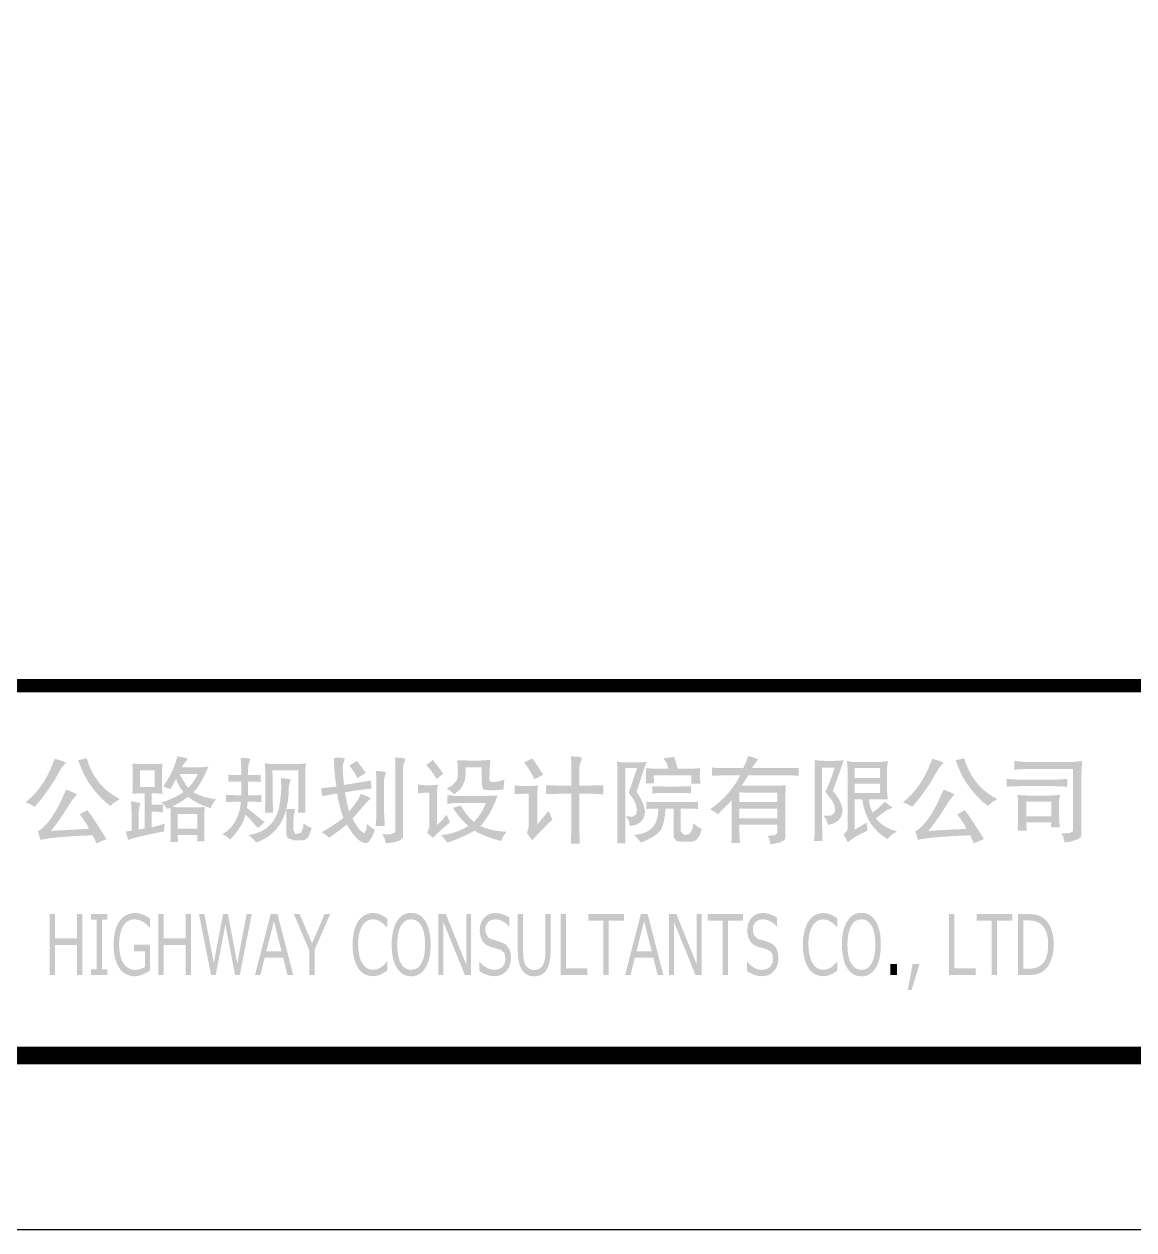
# Model space of a CAD drawing. Header units: millimetres. Extents: x 1621 to 2881, y 1542 to 1880.
# Drawn here: x 1679.6 to 1743.3, y 1583.3 to 1652.4 of the extents above; entities that cross this region are included whole.
import ezdxf

# ---------------------------------------------------------------- set-up
doc = ezdxf.new("R2010")
doc.units = ezdxf.units.MM

# ---------------------------------------------------------------- blocks, each defined once
blk = doc.blocks.new('tk')
h = blk.add_hatch(color=256)
h.paths.add_polyline_path([(60.557, -270.508), (60.737, -270.313), (60.825, -270.226), (60.65, -270.132), (60.168, -269.985), (60.087, -270.199), (59.947, -270.554), (59.786, -270.89), (59.612, -271.205), (59.417, -271.506), (59.209, -271.781), (58.982, -272.042), (58.74, -272.277), (58.486, -272.498), (58.687, -272.558), (59.029, -272.739), (59.136, -272.619), (59.357, -272.357), (59.565, -272.082), (59.772, -271.794), (59.98, -271.499), (60.175, -271.178), (60.369, -270.849)])
h.paths.add_polyline_path([(62.265, -270.648), (62.125, -270.32), (62.004, -269.965), (61.522, -270.072), (61.528, -270.105), (61.656, -270.441), (61.796, -270.769), (61.957, -271.084), (62.138, -271.379), (62.346, -271.667), (62.567, -271.942), (62.808, -272.21), (63.07, -272.458), (63.358, -272.692), (63.606, -272.478), (63.901, -272.304), (63.653, -272.163), (63.365, -271.969), (63.096, -271.754), (62.849, -271.513), (62.634, -271.245), (62.44, -270.963)])
h.paths.add_polyline_path([(61.146, -272.391), (61.16, -272.377), (61.388, -272.103), (61.455, -272.036), (61.294, -271.948), (60.825, -271.754), (60.778, -271.855), (60.59, -272.283), (60.402, -272.672), (60.208, -273.021), (60.014, -273.329), (59.813, -273.597), (59.612, -273.825), (59.411, -274.013), (59.203, -274.16), (59.947, -274.14), (60.107, -273.939), (60.295, -273.684), (60.496, -273.403), (60.704, -273.094), (60.925, -272.753)])
h.paths.add_polyline_path([(61.341, -274.421), (61.823, -274.401), (62.353, -274.374), (59.203, -274.16), (59.357, -274.642), (59.411, -274.629), (59.618, -274.589), (59.866, -274.549), (60.168, -274.515), (60.51, -274.482), (60.905, -274.455)], flags=17)
h.paths.add_polyline_path([(62.815, -274.08), (62.607, -273.758), (62.413, -273.456), (62.225, -273.188), (62.044, -272.934), (61.609, -273.175), (61.79, -273.423), (61.991, -273.731), (62.131, -274.006), (62.105, -274.006), (61.803, -274.026), (61.367, -274.046), (60.925, -274.073), (60.523, -274.093), (60.195, -274.113), (59.947, -274.14), (59.203, -274.16), (62.353, -274.374), (62.373, -274.441), (62.426, -274.529), (62.567, -274.837), (63.137, -274.596), (63.029, -274.421)])
h = blk.add_hatch(color=256)
h.paths.add_polyline_path([(66.347, -270.266), (66.219, -270.28), (65.871, -270.293), (65.127, -270.293), (66.327, -270.642)])
h.paths.add_polyline_path([(65.127, -270.293), (65.027, -270.286), (64.624, -270.266), (64.645, -270.702), (64.645, -271.6), (64.645, -271.627), (65.06, -271.6), (65.06, -270.662), (65.911, -270.662), (66.327, -270.642)])
h.paths.add_polyline_path([(66.327, -270.682), (66.327, -270.642), (65.911, -270.662), (65.911, -271.6), (65.06, -271.6), (64.645, -271.627), (64.624, -271.995), (64.685, -271.989), (65.04, -271.975), (65.321, -271.975), (66.34, -271.881), (66.327, -271.513)])
h.paths.add_polyline_path([(66.34, -271.881), (65.321, -271.975), (65.958, -271.975), (65.985, -271.975), (66.347, -271.995)])
h.paths.add_polyline_path([(65.737, -271.975), (65.321, -271.975), (65.321, -273.986), (65.737, -273.919), (65.737, -273.021), (65.931, -273.021), (65.737, -272.625)])
h.paths.add_polyline_path([(66.374, -272.605), (66.307, -272.612), (65.931, -272.625), (65.737, -272.625), (65.931, -273.021), (66.012, -273.021), (66.347, -273.068), (66.374, -273.068)])
h.paths.add_polyline_path([(65.06, -272.625), (65.08, -272.538), (64.993, -272.498), (64.537, -272.431), (64.564, -272.672), (64.578, -273.041), (64.578, -274.113), (64.993, -274.046), (64.993, -273.021), (64.993, -272.974)])
h.paths.add_polyline_path([(66.481, -273.698), (66.441, -273.711), (66.126, -273.818), (65.737, -273.919), (65.321, -273.986), (64.993, -274.046), (64.578, -274.113), (64.249, -274.16), (64.383, -274.642), (64.557, -274.582), (64.819, -274.508), (65.14, -274.428), (65.516, -274.341), (65.945, -274.254), (66.434, -274.16)])
h.paths.add_polyline_path([(67.768, -270.052), (67.788, -269.985), (67.687, -269.938), (67.198, -269.851), (67.178, -269.958), (67.077, -270.28), (66.95, -270.601), (67.459, -270.487), (67.56, -270.313)])
h.paths.add_polyline_path([(68.994, -270.441), (68.572, -270.474), (68.23, -270.487), (67.459, -270.487), (66.95, -270.601), (68.377, -270.856), (68.243, -271.117), (68.042, -271.426), (67.835, -271.667), (68.243, -271.788), (68.411, -271.56), (68.592, -271.265), (68.786, -270.89)])
h.paths.add_polyline_path([(66.95, -270.601), (66.796, -270.923), (66.608, -271.251), (66.394, -271.58), (66.461, -271.607), (66.809, -271.734), (67.138, -271.144), (67.466, -271.117), (67.332, -270.856), (68.377, -270.856)])
h.paths.add_polyline_path([(67.466, -271.117), (67.138, -271.144), (67.178, -271.285), (67.332, -271.6), (67.553, -271.908), (67.278, -272.076), (67.814, -272.17), (67.835, -272.183), (68.089, -272.371), (68.391, -272.538), (68.739, -272.692), (69.121, -272.826), (69.182, -272.659), (69.409, -272.304), (69.115, -272.263), (68.766, -272.183), (68.431, -272.062), (68.116, -271.908), (68.243, -271.788), (67.835, -271.667), (67.667, -271.439)])
h.paths.add_polyline_path([(67.546, -272.371), (67.814, -272.17), (67.278, -272.076), (66.957, -272.243), (66.628, -272.384), (66.28, -272.498), (66.427, -272.605), (66.635, -272.867), (66.695, -272.846), (66.809, -272.806), (67.261, -272.78), (66.896, -272.739), (67.238, -272.558)])
h.paths.add_polyline_path([(68.773, -272.739), (68.645, -272.759), (68.29, -272.779), (67.265, -272.779), (66.809, -272.806), (66.809, -272.826), (66.829, -273.222), (66.829, -274.18), (68.357, -274.354), (68.337, -274.73), (68.773, -274.73), (68.759, -274.522), (68.753, -274.16), (67.225, -274.006), (67.225, -273.155), (68.357, -273.155), (68.753, -273.121)])
h.paths.add_polyline_path([(68.753, -273.242), (68.753, -273.121), (68.357, -273.155), (68.357, -274.006), (67.225, -274.006), (68.753, -274.16)], flags=17)
h.paths.add_polyline_path([(66.829, -274.18), (66.823, -274.415), (66.809, -274.77), (67.245, -274.77), (67.225, -274.354), (68.357, -274.354)])
h = blk.add_hatch(color=256)
h.paths.add_polyline_path([(71.373, -270.052), (71.393, -270.005), (71.286, -269.965), (70.824, -269.938), (70.857, -270.193), (70.87, -270.528), (70.87, -270.923), (71.266, -270.923), (71.266, -270.528), (71.273, -270.367)])
h.paths.add_polyline_path([(71.983, -270.903), (71.862, -270.916), (71.46, -270.923), (71.266, -270.923), (70.87, -270.923), (70.649, -270.923), (71.44, -271.298), (71.655, -271.298), (71.983, -271.318)])
h.paths.add_polyline_path([(70.649, -270.923), (70.455, -270.923), (70.127, -270.903), (70.127, -271.318), (70.2, -271.305), (70.676, -271.298), (70.87, -271.298), (71.266, -271.298), (71.44, -271.298)])
h.paths.add_polyline_path([(71.266, -271.298), (70.87, -271.298), (70.87, -272.082), (71.266, -272.082)])
h.paths.add_polyline_path([(71.266, -272.082), (70.629, -272.082), (69.999, -272.062), (69.999, -272.478), (70.227, -272.464), (70.609, -272.451), (70.85, -272.451)])
h.paths.add_polyline_path([(72.03, -272.062), (71.836, -272.076), (71.44, -272.082), (71.266, -272.082), (70.85, -272.451), (71.48, -272.451), (71.708, -272.458), (72.03, -272.478)])
h.paths.add_polyline_path([(71.239, -272.451), (70.85, -272.451), (70.83, -272.632), (70.757, -273.007), (70.643, -273.342), (70.488, -273.644), (70.294, -273.912), (70.053, -274.14), (69.778, -274.334), (69.972, -274.408), (70.234, -274.616), (70.442, -274.395), (70.683, -274.086), (70.877, -273.785), (71.018, -273.49), (71.112, -273.195), (71.574, -273.108), (71.199, -272.806)])
h.paths.add_polyline_path([(71.574, -273.108), (71.112, -273.195), (71.219, -273.309), (71.36, -273.443), (71.614, -273.718), (71.829, -273.959), (72.204, -273.631), (72.104, -273.543), (71.876, -273.349)])
h.paths.add_polyline_path([(72.814, -270.293), (72.492, -270.286), (72.224, -270.246), (72.238, -270.387)], flags=17)
h.paths.add_polyline_path([(72.66, -270.662), (74.148, -270.662), (74.543, -270.595), (74.583, -270.246), (74.442, -270.273), (73.993, -270.293), (72.814, -270.293), (72.238, -270.387), (72.244, -270.769), (72.244, -272.344), (72.244, -272.384), (72.238, -272.893), (72.224, -273.088), (72.687, -273.088)])
h.paths.add_polyline_path([(74.543, -270.796), (74.543, -270.595), (74.148, -270.662), (74.148, -272.324), (74.148, -272.377), (74.141, -272.793), (74.128, -273.088), (74.563, -273.088), (74.556, -273.074), (74.543, -272.833), (74.543, -272.304)], flags=17)
h.paths.add_polyline_path([(73.598, -271.647), (73.611, -271.54), (73.685, -271.205), (73.712, -271.164), (73.705, -271.158), (73.337, -271.117), (73.142, -271.097), (73.156, -271.278), (73.162, -271.633), (73.149, -271.995), (73.109, -272.357), (73.055, -272.719), (73.002, -272.947), (72.881, -273.269), (72.72, -273.55), (72.519, -273.791), (72.278, -273.999), (71.99, -274.16), (71.655, -274.287), (71.286, -274.374), (71.487, -274.522), (71.722, -274.79), (71.909, -274.723), (72.197, -274.582), (72.459, -274.415), (72.693, -274.22), (72.908, -273.992), (73.089, -273.744), (73.243, -273.463), (73.37, -273.155), (73.451, -272.88), (73.906, -272.88), (73.451, -272.867), (73.464, -272.82), (73.538, -272.458), (73.585, -272.062)])
h.paths.add_polyline_path([(73.953, -272.954), (73.953, -272.893), (73.906, -272.88), (73.451, -272.88), (73.451, -274.354), (73.967, -274.301), (73.866, -274.093), (73.866, -273.503), (73.873, -273.262)])
h.paths.add_polyline_path([(74.865, -274.093), (74.912, -273.959), (74.684, -273.858), (74.429, -273.698), (74.422, -273.912), (74.315, -274.22), (74.101, -274.287), (73.967, -274.301), (73.451, -274.354), (73.551, -274.549), (73.886, -274.663), (74.322, -274.663), (74.51, -274.642), (74.731, -274.462)])
h = blk.add_hatch(color=256)
h.paths.add_polyline_path([(76.788, -270.052), (76.815, -269.985), (76.654, -269.931), (76.178, -269.938), (76.185, -270.159), (76.205, -270.541), (76.239, -270.91), (76.279, -271.251), (76.332, -271.58), (76.768, -271.493), (76.761, -271.459), (76.728, -271.151), (76.701, -270.729), (76.681, -270.487), (76.688, -270.387)])
h.paths.add_polyline_path([(78.296, -271.231), (78.269, -271.238), (78.088, -271.272), (77.78, -271.325), (77.338, -271.399), (76.768, -271.493), (76.332, -271.58), (76.306, -271.587), (75.897, -271.633), (75.588, -271.667), (75.454, -271.687), (78.283, -271.707), (78.343, -271.707)])
h.paths.add_polyline_path([(77.116, -271.861), (77.666, -271.781), (78.055, -271.727), (78.283, -271.707), (75.454, -271.687), (75.521, -272.149), (75.622, -272.123), (75.95, -272.056), (76.373, -271.975), (76.815, -271.908)])
h.paths.add_polyline_path([(76.815, -271.908), (76.373, -271.975), (76.426, -272.31), (76.507, -272.659), (76.607, -273.014), (76.728, -273.369), (76.694, -273.396), (76.473, -273.577), (76.922, -273.765), (77.083, -274.019), (77.344, -274.381), (77.927, -274.267), (77.901, -274.254), (77.679, -274.08), (77.465, -273.798), (77.251, -273.416), (77.318, -273.342), (77.539, -273.094), (77.049, -273.021), (77.043, -272.974), (76.962, -272.639), (76.882, -272.283)])
h.paths.add_polyline_path([(78.115, -272.424), (78.296, -272.277), (78.175, -272.176), (77.726, -271.995), (77.693, -272.089), (77.559, -272.344), (77.344, -272.652), (77.049, -273.021), (77.539, -273.094), (77.82, -272.759)])
h.paths.add_polyline_path([(76.922, -273.765), (76.473, -273.577), (76.198, -273.771), (75.863, -273.979), (75.481, -274.2), (75.642, -274.294), (75.917, -274.508), (76.064, -274.408), (76.373, -274.187), (76.654, -273.972)])
h.paths.add_polyline_path([(78.356, -274.508), (78.537, -274.073), (78.37, -273.959), (78.082, -273.724), (78.041, -274.059), (77.927, -274.267), (77.344, -274.381), (77.586, -274.636), (77.82, -274.783), (78.035, -274.837), (78.175, -274.763)])
h.paths.add_polyline_path([(77.947, -270.709), (77.726, -270.4), (77.512, -270.112), (77.076, -270.38), (77.157, -270.487), (77.364, -270.789), (77.532, -271.097), (78.015, -270.796)])
h.paths.add_polyline_path([(79.06, -271.231), (79.06, -271.171), (79.147, -270.836), (79.174, -270.769), (78.973, -270.715), (78.584, -270.682), (78.604, -270.843), (78.624, -271.231), (78.624, -272.826), (78.624, -273.141), (78.604, -273.503), (78.584, -273.852), (79.087, -273.852), (79.087, -273.523), (79.067, -273.168), (79.06, -272.867)])
h.paths.add_polyline_path([(80.152, -270.554), (80.166, -270.353), (80.266, -270.052), (80.286, -270.005), (80.152, -269.945), (79.677, -269.918), (79.703, -270.152), (79.717, -270.595), (79.717, -274.14), (79.683, -274.214), (79.435, -274.314), (78.953, -274.334), (79.073, -274.508), (79.174, -274.837), (79.636, -274.783), (79.965, -274.676), (80.139, -274.515), (80.152, -274.314)])
h = blk.add_hatch(color=256)
h.paths.add_polyline_path([(82.136, -270.407), (81.861, -270.052), (81.486, -270.353), (81.674, -270.568), (81.895, -270.856), (82.076, -271.144), (82.451, -270.856), (82.344, -270.688)])
h.paths.add_polyline_path([(82.143, -271.473), (81.982, -271.499), (81.573, -271.513), (82.103, -271.774)])
h.paths.add_polyline_path([(81.573, -271.513), (81.446, -271.513), (81.07, -271.473), (81.003, -271.473), (81.003, -271.975), (81.07, -271.975), (81.198, -271.955), (81.553, -271.928), (81.66, -271.928), (82.103, -271.774)])
h.paths.add_polyline_path([(82.096, -272.062), (82.103, -271.774), (81.66, -271.928), (81.66, -273.698), (81.647, -273.959), (81.533, -274.227), (81.861, -274.529), (81.962, -274.421), (82.183, -274.214), (82.471, -273.952), (82.096, -273.785)])
h.paths.add_polyline_path([(82.645, -273.195), (82.592, -273.269), (82.351, -273.55), (82.096, -273.785), (82.471, -273.952), (82.84, -273.631)])
h.paths.add_polyline_path([(83.892, -270.092), (83.852, -270.092), (83.476, -270.072), (83.255, -270.072), (83.269, -270.179)], flags=17)
h.paths.add_polyline_path([(85.159, -270.052), (84.957, -270.065), (84.569, -270.092), (83.892, -270.092), (83.269, -270.179), (83.295, -270.655), (83.282, -271.003), (83.235, -271.205), (83.208, -271.265), (83.007, -271.493), (82.645, -271.707), (82.82, -271.801), (83.081, -272.015), (83.128, -271.989), (83.383, -271.788), (83.57, -271.533), (83.691, -271.231), (83.744, -270.883), (83.738, -270.487), (84.656, -270.487), (85.132, -270.387)])
h.paths.add_polyline_path([(85.112, -270.769), (85.132, -270.387), (84.656, -270.487), (84.656, -270.729), (84.656, -271.265), (84.696, -271.607), (85.319, -271.332), (85.112, -271.272), (85.105, -271.205)])
h.paths.add_polyline_path([(85.963, -271.184), (85.695, -271.272), (85.319, -271.332), (84.696, -271.607), (84.763, -271.754), (84.803, -271.761), (85.112, -271.794), (85.474, -271.794), (85.902, -271.754)])
h.paths.add_polyline_path([(85.574, -272.082), (85.52, -272.089), (85.219, -272.109), (84.763, -272.123), (83.342, -272.123), (85.433, -272.458)])
h.paths.add_polyline_path([(83.342, -272.123), (83.175, -272.123), (82.8, -272.082), (82.686, -272.082), (82.686, -272.565), (82.82, -272.565), (83.007, -272.538), (83.362, -272.518), (84.897, -272.518), (85.433, -272.458)])
h.paths.add_polyline_path([(83.704, -273.054), (83.497, -272.739), (83.45, -272.672), (83.014, -272.806), (83.161, -273.027), (83.376, -273.309), (83.617, -273.584), (83.892, -273.852), (83.684, -273.966), (83.356, -274.12), (83.014, -274.234), (82.672, -274.321), (82.317, -274.374), (82.458, -274.488), (82.686, -274.79), (82.947, -274.71), (83.302, -274.575), (83.637, -274.428), (83.946, -274.281), (84.24, -274.113), (85.205, -274.059), (84.877, -273.966), (84.589, -273.852), (84.73, -273.691), (84.22, -273.61), (84.18, -273.577), (83.925, -273.336)])
h.paths.add_polyline_path([(85.112, -273.121), (85.279, -272.8), (85.433, -272.458), (84.897, -272.518), (84.823, -272.712), (84.663, -273.027), (84.462, -273.329), (84.22, -273.61), (84.73, -273.691), (84.924, -273.423)])
h.paths.add_polyline_path([(86.077, -274.18), (85.969, -274.173), (85.567, -274.126), (85.205, -274.059), (84.24, -274.113), (84.401, -274.2), (84.71, -274.348), (85.045, -274.482), (85.393, -274.602), (85.768, -274.703), (85.882, -274.462)])
h = blk.add_hatch(color=256)
h.paths.add_polyline_path([(87.94, -270.508), (87.739, -270.213), (87.558, -269.965), (87.102, -270.199), (87.129, -270.239), (87.35, -270.554), (87.538, -270.863), (87.692, -271.164), (88.194, -270.903), (88.161, -270.856)])
h.paths.add_polyline_path([(87.846, -271.513), (87.665, -271.546), (87.189, -271.56), (87.886, -271.58)], flags=17)
h.paths.add_polyline_path([(87.886, -271.58), (87.189, -271.56), (86.854, -271.546), (86.552, -271.513), (86.552, -272.015), (86.586, -272.015), (86.867, -272.002), (87.363, -271.995), (87.853, -271.888)])
h.paths.add_polyline_path([(87.846, -272.277), (87.853, -271.888), (87.363, -271.995), (87.363, -273.785), (87.846, -273.765)])
h.paths.add_polyline_path([(88.717, -273.483), (88.496, -272.98), (87.846, -273.765), (87.363, -273.785), (87.357, -273.925), (87.256, -274.247), (87.558, -274.663), (87.645, -274.555), (87.846, -274.348), (88.087, -274.093), (88.375, -273.805)])
h.paths.add_polyline_path([(90.265, -271.533), (89.287, -271.533), (89.052, -271.533), (88.65, -271.513), (88.349, -271.513), (88.349, -272.015), (88.697, -272.015), (88.979, -272.002), (89.307, -271.995), (89.81, -271.995)])
h.paths.add_polyline_path([(90.265, -270.528), (90.285, -270.327), (90.399, -270.005), (90.419, -269.938), (90.245, -269.878), (89.769, -269.851), (89.789, -270.005), (89.81, -270.4), (89.81, -271.533), (90.265, -271.533)])
h.paths.add_polyline_path([(91.646, -271.513), (91.23, -271.513), (91.11, -271.519), (90.768, -271.533), (90.265, -271.533), (89.81, -271.995), (90.795, -271.995), (90.929, -271.995), (91.297, -272.009), (91.646, -272.036)])
h.paths.add_polyline_path([(90.265, -271.995), (89.81, -271.995), (89.81, -273.811), (89.803, -274.133), (89.789, -274.495), (89.769, -274.857), (90.292, -274.857), (90.279, -274.669), (90.272, -274.321), (90.265, -273.832)])
h = blk.add_hatch(color=256)
h.paths.add_polyline_path([(93, -270.199), (92.731, -270.193), (92.41, -270.159), (92.43, -270.273)])
h.paths.add_polyline_path([(94.132, -270.159), (93.924, -270.186), (93.522, -270.199), (93, -270.199), (92.43, -270.273), (92.45, -270.662), (92.45, -271.473), (92.45, -274.287), (92.45, -274.488), (92.43, -274.837), (92.912, -274.837), (92.899, -274.649), (92.892, -274.267), (92.892, -271.426), (92.892, -270.528), (93.569, -270.528), (94.005, -270.467)])
h.paths.add_polyline_path([(94.005, -270.467), (93.569, -270.528), (93.549, -270.595), (93.402, -271.037), (93.274, -271.412), (93.174, -271.714), (93.087, -271.948), (93.134, -271.995), (93.361, -272.297), (93.509, -272.612), (93.569, -272.934), (93.522, -273.188), (93.301, -273.309), (93.951, -273.403), (94.025, -273.088), (94.012, -272.887), (93.924, -272.578), (93.77, -272.243), (93.542, -271.888), (93.63, -271.64), (93.737, -271.298), (93.851, -270.943), (93.884, -270.823)], flags=17)
h.paths.add_polyline_path([(93.951, -273.403), (93.301, -273.309), (92.912, -273.282), (93.093, -273.51), (93.154, -273.852), (93.482, -273.785), (93.77, -273.631)], flags=17)
h.paths.add_polyline_path([(95.707, -269.878), (95.097, -269.965), (95.251, -270.213), (95.379, -270.554), (95.901, -270.554)])
h.paths.add_polyline_path([(95.901, -270.554), (94.574, -270.554), (94.434, -270.548), (94.072, -270.528), (94.079, -270.608)], flags=17)
h.paths.add_polyline_path([(97.195, -270.528), (97.108, -270.541), (96.732, -270.554), (95.901, -270.554), (94.079, -270.608), (94.092, -270.99), (94.092, -271.091), (94.072, -271.406), (94.548, -271.406), (94.541, -271.318), (94.528, -270.943), (96.692, -270.943), (97.175, -270.903)])
h.paths.add_polyline_path([(97.168, -270.97), (97.175, -270.903), (96.692, -270.943), (96.692, -271.057), (96.672, -271.426), (97.215, -271.426), (97.202, -271.285)])
h.paths.add_polyline_path([(95.271, -271.58), (95.111, -271.58), (94.682, -271.573), (94.44, -271.56), (94.44, -271.975), (94.501, -271.969), (94.802, -271.955), (95.271, -271.948), (95.948, -271.948)])
h.paths.add_polyline_path([(96.672, -271.56), (96.411, -271.573), (95.948, -271.58), (95.271, -271.58), (95.948, -271.948), (96.431, -271.955), (96.672, -271.975)])
h.paths.add_polyline_path([(97.061, -272.451), (96.954, -272.458), (96.518, -272.478), (94.528, -272.478), (96.23, -272.846), (96.397, -272.846), (96.826, -272.853), (97.061, -272.867)])
h.paths.add_polyline_path([(94.528, -272.478), (94.447, -272.471), (94.112, -272.451), (94.112, -272.867), (94.125, -272.867), (94.507, -272.846), (94.789, -272.846), (96.082, -272.846), (96.23, -272.846)])
h.paths.add_polyline_path([(95.204, -272.846), (94.789, -272.846), (94.789, -272.927), (94.755, -273.289), (94.668, -273.604), (94.521, -273.858), (94.32, -274.059), (94.058, -274.214), (93.743, -274.307), (93.368, -274.354), (93.536, -274.488), (93.784, -274.77), (93.81, -274.79), (94.099, -274.669), (94.447, -274.488), (94.722, -274.301), (94.923, -274.093), (94.997, -273.946), (95.097, -273.644), (95.164, -273.275)])
h.paths.add_polyline_path([(96.082, -272.846), (95.667, -272.846), (95.667, -274.334), (95.674, -274.508), (95.848, -274.71), (96.21, -274.75), (96.605, -274.75), (96.712, -274.75), (96.967, -274.649), (97.155, -274.401), (96.384, -274.354), (96.236, -274.341), (96.082, -274.14)])
h.paths.add_polyline_path([(97.282, -274.006), (97.121, -273.932), (96.799, -273.698), (96.753, -273.999), (96.605, -274.281), (96.384, -274.354), (97.155, -274.401)])
h = blk.add_hatch(color=256)
h.paths.add_polyline_path([(100.164, -270.528), (98.636, -270.528), (98.575, -270.528), (98.14, -270.521), (97.872, -270.487), (97.872, -270.97), (97.899, -270.963), (98.213, -270.95), (98.636, -270.943), (99.487, -270.943)])
h.paths.add_polyline_path([(100.445, -270.112), (100.512, -270.025), (100.271, -269.918), (99.943, -269.831), (99.936, -269.864), (99.815, -270.206), (99.661, -270.528), (100.164, -270.528), (100.237, -270.4)])
h.paths.add_polyline_path([(102.851, -270.508), (102.637, -270.521), (102.174, -270.528), (100.164, -270.528), (99.487, -270.943), (102.174, -270.943), (102.59, -270.95), (102.851, -270.97)])
h.paths.add_polyline_path([(99.788, -271.205), (99.943, -270.943), (99.487, -270.943), (99.433, -271.044), (99.259, -271.352), (99.058, -271.64), (99.574, -271.533)])
h.paths.add_polyline_path([(102.107, -271.513), (101.792, -271.526), (101.43, -271.533), (99.574, -271.533), (99.058, -271.64), (98.837, -271.922), (101.625, -271.928), (101.625, -272.478), (99.44, -272.478), (101.625, -272.846), (101.625, -273.396), (99.44, -273.396), (101.625, -273.765), (101.625, -274.2), (101.631, -274.227), (101.491, -274.374), (101.062, -274.401), (101.082, -274.441), (101.142, -274.542), (101.236, -274.904), (101.296, -274.89), (101.765, -274.79), (102.027, -274.656), (102.087, -274.488), (102.087, -272.082), (102.087, -271.855)])
h.paths.add_polyline_path([(99.004, -272.344), (98.602, -272.183), (98.341, -272.431), (98.059, -272.665), (97.764, -272.893), (97.919, -272.974), (98.22, -273.175), (98.361, -273.027), (98.656, -272.719), (98.857, -272.518)])
h.paths.add_polyline_path([(99.44, -271.923), (98.837, -271.922), (98.602, -272.183), (99.004, -272.344), (99.004, -274.16), (99.004, -274.522), (98.984, -274.79), (98.984, -274.817), (99.487, -274.817), (99.46, -274.609), (99.44, -274.16), (99.44, -273.765), (101.625, -273.765), (99.44, -273.396), (99.44, -272.846), (101.625, -272.846), (99.44, -272.478)])
h = blk.add_hatch(color=256)
h.paths.add_polyline_path([(104.553, -270.112), (104.439, -270.112), (104.017, -270.092), (103.749, -270.072), (103.763, -270.26)], flags=17)
h.paths.add_polyline_path([(104.185, -270.508), (104.902, -270.508), (105.337, -270.333), (105.431, -270.072), (105.096, -270.105), (104.754, -270.112), (104.553, -270.112), (103.763, -270.26), (103.769, -270.729), (103.769, -273.811), (103.769, -274.013), (103.756, -274.388), (103.722, -274.703), (104.205, -274.703), (104.205, -274.689), (104.205, -274.314), (104.198, -274.12), (104.185, -273.811)])
h.paths.add_polyline_path([(105.23, -270.642), (105.337, -270.333), (104.902, -270.508), (104.862, -270.655), (104.741, -271.003), (104.614, -271.339), (104.466, -271.667), (104.379, -271.888), (104.486, -272.036), (104.5, -272.056), (104.768, -272.404), (104.909, -272.712), (104.929, -272.98), (104.888, -273.108), (104.674, -273.255), (104.272, -273.262), (104.426, -273.483), (104.533, -273.785), (104.848, -273.698), (105.13, -273.523), (105.297, -273.275), (105.364, -272.954), (105.358, -272.913), (105.291, -272.612), (105.143, -272.29), (104.902, -271.948), (104.815, -271.841), (104.828, -271.801), (104.895, -271.587), (105.029, -271.198)], flags=17)
h.paths.add_polyline_path([(107.964, -270.112), (107.877, -270.139), (107.502, -270.179), (106.061, -270.179), (107.918, -270.441)])
h.paths.add_polyline_path([(107.918, -270.528), (107.918, -270.441), (106.061, -270.179), (105.947, -270.179), (105.605, -270.112), (105.619, -270.172), (105.646, -270.528), (107.502, -270.528), (107.502, -271.097), (106.061, -271.097), (107.502, -271.426), (107.502, -271.948), (106.061, -271.948), (107.951, -272.31), (107.918, -271.928)])
h.paths.add_polyline_path([(106.061, -270.528), (105.646, -270.528), (105.646, -274.006), (105.619, -274.113), (106.061, -274.046), (106.061, -272.324), (106.497, -272.324), (107.951, -272.31), (106.061, -271.948), (106.061, -271.426), (107.502, -271.426), (106.061, -271.097)])
h.paths.add_polyline_path([(106.416, -274.287), (106.785, -274.113), (106.765, -273.999), (106.738, -273.631), (106.678, -273.677), (106.376, -273.878), (106.061, -274.046), (105.619, -274.113), (105.404, -274.354), (105.478, -274.435), (105.666, -274.77), (105.813, -274.656), (106.095, -274.468)])
h.paths.add_polyline_path([(107.864, -272.954), (108.179, -272.806), (108.206, -272.806), (108.206, -272.773), (107.897, -272.538), (107.763, -272.451), (107.656, -272.585), (107.408, -272.82), (107.066, -273.088), (107.536, -273.202), (107.83, -272.98)], flags=17)
h.paths.add_polyline_path([(107.536, -273.202), (107.066, -273.088), (107.04, -273.014), (106.919, -272.645), (106.872, -272.324), (106.497, -272.324), (106.557, -272.692), (106.658, -273.041), (106.785, -273.362), (106.946, -273.657), (107.147, -273.925), (107.375, -274.173), (107.643, -274.395), (107.938, -274.596), (108.206, -274.314), (108.487, -274.16), (108.46, -274.153), (108.105, -274.033), (107.79, -273.865), (107.509, -273.664), (107.261, -273.416)])
h = blk.add_hatch(color=256)
h.paths.add_polyline_path([(111.155, -270.226), (110.98, -270.132), (110.498, -269.985), (110.424, -270.199), (110.277, -270.554), (110.116, -270.89), (109.942, -271.205), (109.747, -271.506), (109.539, -271.781), (109.312, -272.042), (109.07, -272.277), (108.816, -272.498), (109.017, -272.558), (109.358, -272.739), (109.466, -272.619), (109.687, -272.357), (109.895, -272.082), (110.102, -271.794), (110.31, -271.499), (110.504, -271.178), (110.699, -270.849), (110.893, -270.508), (111.067, -270.313)])
h.paths.add_polyline_path([(112.77, -270.963), (112.602, -270.648), (112.455, -270.32), (112.334, -269.965), (111.851, -270.072), (111.858, -270.105), (111.986, -270.441), (112.126, -270.769), (112.287, -271.084), (112.468, -271.379), (112.676, -271.667), (112.897, -271.942), (113.138, -272.21), (113.4, -272.458), (113.688, -272.692), (113.936, -272.478), (114.231, -272.304), (113.983, -272.163), (113.694, -271.969), (113.426, -271.754), (113.178, -271.513), (112.964, -271.245)])
h.paths.add_polyline_path([(111.784, -272.036), (111.624, -271.948), (111.155, -271.754), (111.108, -271.855), (110.92, -272.283), (110.732, -272.672), (110.538, -273.021), (110.344, -273.329), (110.143, -273.597), (109.942, -273.825), (109.74, -274.013), (109.533, -274.16), (110.277, -274.14), (110.437, -273.939), (110.625, -273.684), (110.826, -273.403), (111.034, -273.094), (111.255, -272.753), (111.483, -272.391), (111.49, -272.377), (111.717, -272.103)])
h.paths.add_polyline_path([(109.533, -274.16), (109.687, -274.642), (109.74, -274.629), (109.948, -274.589), (110.196, -274.549), (110.498, -274.515), (110.84, -274.482), (111.235, -274.455), (111.671, -274.421), (112.153, -274.401), (112.683, -274.374)], flags=17)
h.paths.add_polyline_path([(113.145, -274.08), (112.944, -273.758), (112.743, -273.456), (112.555, -273.188), (112.374, -272.934), (111.939, -273.175), (112.12, -273.423), (112.321, -273.731), (112.461, -274.006), (112.435, -274.006), (112.133, -274.026), (111.697, -274.046), (111.255, -274.073), (110.853, -274.093), (110.531, -274.113), (110.277, -274.14), (109.533, -274.16), (112.683, -274.374), (112.703, -274.441), (112.756, -274.529), (112.897, -274.837), (113.467, -274.596), (113.359, -274.421)])
h = blk.add_hatch(color=256)
h.paths.add_polyline_path([(116.241, -270.179), (116.12, -270.179), (115.738, -270.166), (115.41, -270.139), (115.216, -270.112), (115.216, -270.615), (115.484, -270.595), (115.846, -270.581), (116.241, -270.575), (118.58, -270.575), (119.083, -270.4)])
h.paths.add_polyline_path([(119.103, -270.112), (118.915, -270.139), (118.56, -270.172), (118.185, -270.179), (116.241, -270.179), (119.083, -270.4)])
h.paths.add_polyline_path([(119.063, -270.802), (119.083, -270.4), (118.58, -270.575), (118.58, -274.073), (118.58, -274.147), (118.379, -274.247), (117.903, -274.267), (118.01, -274.448), (118.098, -274.79), (118.473, -274.73), (118.848, -274.609), (119.042, -274.462), (119.063, -274.287), (119.063, -271.077)])
h.paths.add_polyline_path([(118.252, -271.144), (118.077, -271.158), (117.729, -271.178), (117.313, -271.184), (115.564, -271.184), (117.313, -271.56), (117.541, -271.56), (117.903, -271.573), (118.252, -271.6)])
h.paths.add_polyline_path([(115.564, -271.184), (115.491, -271.184), (115.109, -271.171), (114.78, -271.144), (114.78, -271.6), (114.8, -271.593), (115.102, -271.566), (115.544, -271.56), (117.313, -271.56)])
h.paths.add_polyline_path([(116.134, -272.103), (115.986, -272.103), (115.611, -272.082), (115.39, -272.062), (115.424, -272.31)])
h.paths.add_polyline_path([(115.893, -272.451), (117.334, -272.451), (117.783, -272.377), (117.836, -272.062), (117.816, -272.062), (117.501, -272.089), (117.139, -272.103), (116.134, -272.103), (115.424, -272.31), (115.43, -272.719), (115.43, -273.329), (115.893, -273.282)])
h.paths.add_polyline_path([(117.769, -272.672), (117.783, -272.377), (117.334, -272.451), (117.334, -273.282), (115.893, -273.282), (115.43, -273.329), (115.43, -273.396), (115.424, -273.765), (115.39, -274.113), (115.933, -274.113), (115.933, -274.093), (115.919, -273.992), (115.893, -273.631), (117.334, -273.631), (117.789, -273.617), (117.769, -273.195)])
h.paths.add_polyline_path([(117.789, -273.617), (117.334, -273.631), (117.313, -273.852), (117.293, -273.919), (117.836, -273.919)])
h = blk.add_hatch(color=256)
h.paths.add_polyline_path([(60.188, -280.292), (60.188, -278.891), (59.88, -278.891), (59.88, -282.396), (60.188, -282.396), (60.188, -280.661), (61.455, -280.661)])
h.paths.add_polyline_path([(61.756, -278.891), (61.455, -278.891), (61.455, -280.292), (60.188, -280.292), (61.455, -280.661), (61.455, -282.396), (61.756, -282.396)])
for points in [[(62.875, -279.22), (63.197, -279.22), (63.197, -278.891), (62.252, -278.891), (62.252, -279.22), (62.574, -279.22), (62.574, -282.068), (62.252, -282.068), (62.252, -282.396), (63.197, -282.396), (63.197, -282.068), (62.875, -282.068)], [(79.241, -279.146), (79.047, -279.019), (78.839, -278.911), (78.631, -278.851), (78.43, -278.831), (78.323, -278.838), (78.102, -278.885), (77.901, -278.979), (77.726, -279.126), (77.572, -279.314), (77.485, -279.474), (77.385, -279.716), (77.318, -279.997), (77.271, -280.305), (77.257, -280.647), (77.264, -280.902), (77.297, -281.224), (77.364, -281.512), (77.452, -281.766), (77.572, -281.981), (77.633, -282.075), (77.8, -282.242), (77.981, -282.363), (78.195, -282.43), (78.43, -282.457), (78.537, -282.45), (78.758, -282.403), (78.812, -282.383), (79, -282.289), (79.241, -282.135), (79.241, -281.626), (79.214, -281.626), (79.174, -281.679), (78.98, -281.874), (78.805, -281.994), (78.631, -282.061), (78.417, -282.088), (78.356, -282.088), (78.142, -282.034), (77.961, -281.907), (77.807, -281.706), (77.726, -281.552), (77.639, -281.291), (77.592, -280.989), (77.572, -280.647), (77.579, -280.393), (77.619, -280.078), (77.693, -279.81), (77.8, -279.582), (77.834, -279.521), (77.994, -279.34), (78.189, -279.233), (78.41, -279.193), (78.437, -279.193), (78.638, -279.226), (78.839, -279.32), (79.026, -279.461), (79.214, -279.655), (79.241, -279.655)], [(89.488, -278.891), (89.186, -278.891), (89.186, -282.396), (90.714, -282.396), (90.714, -282.014), (89.488, -282.014)], [(92.819, -278.891), (90.775, -278.891), (90.775, -279.267), (91.646, -279.267), (91.646, -282.396), (91.947, -282.396), (91.947, -279.267), (92.819, -279.267)], [(99.654, -278.891), (97.617, -278.891), (97.617, -279.267), (98.482, -279.267), (98.482, -282.396), (98.783, -282.396), (98.783, -279.267), (99.654, -279.267)], [(105.069, -279.146), (104.875, -279.019), (104.667, -278.911), (104.459, -278.851), (104.258, -278.831), (104.151, -278.838), (103.93, -278.885), (103.729, -278.979), (103.555, -279.126), (103.401, -279.314), (103.314, -279.474), (103.213, -279.716), (103.146, -279.997), (103.099, -280.305), (103.086, -280.647), (103.092, -280.902), (103.126, -281.224), (103.193, -281.512), (103.28, -281.766), (103.401, -281.981), (103.461, -282.075), (103.628, -282.242), (103.809, -282.363), (104.024, -282.43), (104.258, -282.457), (104.366, -282.45), (104.587, -282.403), (104.64, -282.383), (104.828, -282.289), (105.069, -282.135), (105.069, -281.626), (105.043, -281.626), (105.002, -281.679), (104.808, -281.874), (104.634, -281.994), (104.459, -282.061), (104.245, -282.088), (104.185, -282.088), (103.97, -282.034), (103.789, -281.907), (103.635, -281.706), (103.555, -281.552), (103.468, -281.291), (103.421, -280.989), (103.401, -280.647), (103.407, -280.393), (103.448, -280.078), (103.521, -279.81), (103.628, -279.582), (103.662, -279.521), (103.823, -279.34), (104.017, -279.233), (104.238, -279.193), (104.265, -279.193), (104.466, -279.226), (104.667, -279.32), (104.855, -279.461), (105.043, -279.655), (105.069, -279.655)], [(111.764, -278.891), (111.463, -278.891), (111.463, -282.396), (112.991, -282.396), (112.991, -282.014), (111.764, -282.014)], [(115.095, -278.891), (113.051, -278.891), (113.051, -279.267), (113.922, -279.267), (113.922, -282.396), (114.224, -282.396), (114.224, -279.267), (115.095, -279.267)], [(108.474, -281.76), (108.105, -281.76), (108.105, -282.396), (108.474, -282.396)], [(109.774, -281.76), (109.379, -281.76), (109.097, -283.254), (109.312, -283.254)]]:
    blk.add_hatch(color=256).paths.add_polyline_path(points)
h = blk.add_hatch(color=256)
h.paths.add_polyline_path([(65.643, -279.146), (64.732, -279.193), (64.839, -279.2), (65.047, -279.247), (65.248, -279.34), (65.435, -279.474), (65.616, -279.655), (65.643, -279.655)], flags=17)
h.paths.add_polyline_path([(65.402, -278.999), (65.194, -278.905), (64.986, -278.851), (64.779, -278.831), (64.624, -278.838), (64.403, -278.891), (64.209, -278.985), (64.028, -279.126), (63.881, -279.314), (63.78, -279.468), (63.68, -279.716), (63.606, -279.99), (63.566, -280.299), (63.545, -280.641), (63.559, -280.915), (63.592, -281.237), (63.659, -281.525), (63.753, -281.773), (63.874, -281.988), (63.968, -282.115), (64.765, -282.095), (64.658, -282.088), (64.444, -282.021), (64.256, -281.894), (64.108, -281.706), (64.015, -281.532), (63.934, -281.27), (63.881, -280.969), (63.86, -280.627), (63.874, -280.399), (63.914, -280.084), (63.988, -279.81), (64.095, -279.582), (64.149, -279.501), (64.309, -279.334), (64.504, -279.233), (64.732, -279.193), (65.643, -279.146), (65.616, -279.133)])
h.paths.add_polyline_path([(65.643, -280.647), (64.712, -280.647), (64.712, -281.023), (65.342, -281.023), (65.342, -281.927), (65.201, -282.001), (64.986, -282.075), (64.765, -282.095), (63.968, -282.115), (64.135, -282.262), (64.33, -282.376), (64.544, -282.437), (64.779, -282.463), (64.799, -282.463), (64.98, -282.437), (65.174, -282.376), (65.395, -282.276), (65.643, -282.135)])
h = blk.add_hatch(color=256)
h.paths.add_polyline_path([(66.421, -280.292), (66.421, -278.891), (66.119, -278.891), (66.119, -282.396), (66.421, -282.396), (66.421, -280.661), (67.687, -280.661)])
h.paths.add_polyline_path([(67.989, -278.891), (67.687, -278.891), (67.687, -280.292), (66.421, -280.292), (67.687, -280.661), (67.687, -282.396), (67.989, -282.396)])
h = blk.add_hatch(color=256)
h.paths.add_polyline_path([(68.753, -278.891), (68.444, -278.891), (69.141, -282.396), (69.296, -281.699)])
h.paths.add_polyline_path([(69.959, -279.488), (70.106, -278.891), (69.825, -278.891), (69.296, -281.699), (69.141, -282.396), (69.403, -282.396)])
h.paths.add_polyline_path([(70.106, -278.891), (69.959, -279.488), (70.515, -282.396), (70.643, -281.726)])
h.paths.add_polyline_path([(71.474, -278.891), (71.179, -278.891), (70.643, -281.726), (70.515, -282.396), (70.783, -282.396)])
h = blk.add_hatch(color=256)
h.paths.add_polyline_path([(72.305, -281.036), (72.747, -279.307), (72.948, -278.891), (72.559, -278.891), (71.655, -282.396), (71.963, -282.396), (72.211, -281.398), (73.276, -281.398)])
h.paths.add_polyline_path([(72.948, -278.891), (72.747, -279.307), (73.183, -281.036), (72.305, -281.036), (73.276, -281.398), (73.524, -282.396), (73.853, -282.396)])
h = blk.add_hatch(color=256)
h.paths.add_polyline_path([(74.932, -280.574), (74.221, -278.891), (73.886, -278.891), (74.778, -280.989), (74.778, -282.396), (75.079, -282.396), (75.079, -280.942)])
h.paths.add_polyline_path([(75.97, -278.891), (75.649, -278.891), (74.932, -280.574), (75.079, -280.942)])
h = blk.add_hatch(color=256)
h.paths.add_polyline_path([(81.111, -282.323), (81.285, -282.182), (80.615, -282.095), (80.575, -282.095), (80.36, -282.041), (80.172, -281.921), (80.025, -281.713), (79.951, -281.565), (79.878, -281.304), (79.831, -280.996), (79.811, -280.647), (79.824, -280.393), (79.857, -280.078), (79.924, -279.803), (80.025, -279.575), (80.052, -279.528), (80.206, -279.34), (80.394, -279.226), (80.615, -279.193), (79.945, -279.106), (79.797, -279.307), (79.717, -279.454), (79.623, -279.702), (79.556, -279.984), (79.509, -280.299), (79.496, -280.647), (79.502, -280.888), (79.536, -281.21), (79.596, -281.505), (79.683, -281.76), (79.797, -281.981), (79.837, -282.048), (79.998, -282.229), (80.179, -282.363), (80.387, -282.437), (80.615, -282.463), (80.688, -282.463), (80.91, -282.423)])
h.paths.add_polyline_path([(81.432, -281.981), (81.513, -281.833), (81.613, -281.585), (81.68, -281.304), (81.721, -280.989), (81.734, -280.647), (81.727, -280.399), (81.694, -280.078), (81.633, -279.783), (81.546, -279.528), (81.432, -279.307), (81.392, -279.24), (81.231, -279.052), (81.05, -278.925), (80.843, -278.844), (80.615, -278.824), (80.541, -278.824), (80.32, -278.865), (80.126, -278.958), (79.945, -279.106), (80.615, -279.193), (80.655, -279.193), (80.869, -279.24), (81.057, -279.367), (81.205, -279.568), (81.278, -279.722), (81.359, -279.984), (81.399, -280.292), (81.419, -280.647), (81.412, -280.895), (81.372, -281.21), (81.305, -281.485), (81.205, -281.713), (81.184, -281.753), (81.03, -281.947), (80.836, -282.061), (80.615, -282.095), (81.285, -282.182)])
h = blk.add_hatch(color=256)
h.paths.add_polyline_path([(82.464, -279.354), (82.605, -278.891), (82.183, -278.891), (82.183, -282.396), (82.464, -282.396)])
h.paths.add_polyline_path([(82.605, -278.891), (82.464, -279.354), (83.698, -282.396), (83.771, -281.766)])
h.paths.add_polyline_path([(84.053, -278.891), (83.771, -278.891), (83.771, -281.766), (83.698, -282.396), (84.053, -282.396)])
h = blk.add_hatch(color=256)
h.paths.add_polyline_path([(86.251, -279.086), (86.063, -278.985), (85.849, -278.898), (85.641, -278.851), (85.427, -278.831), (85.393, -278.831), (85.159, -278.871), (84.964, -278.965), (84.797, -279.113), (85.427, -279.193), (85.433, -279.193), (85.654, -279.22), (85.856, -279.3), (86.05, -279.421), (86.224, -279.595), (86.251, -279.595)])
h.paths.add_polyline_path([(85.199, -279.233), (85.427, -279.193), (84.797, -279.113), (84.683, -279.273), (84.582, -279.528), (84.549, -279.823), (84.549, -279.897), (84.596, -280.198), (84.71, -280.439), (84.77, -280.52), (84.944, -280.674), (85.165, -280.775), (85.715, -280.929), (85.795, -280.969), (85.963, -281.123), (85.983, -281.163), (86.03, -281.465), (85.996, -281.693), (85.862, -281.921), (85.829, -281.954), (85.641, -282.055), (85.407, -282.095), (86.083, -282.155), (86.217, -281.961), (86.311, -281.699), (86.345, -281.405), (86.345, -281.398), (86.311, -281.09), (86.211, -280.835), (86.204, -280.828), (86.036, -280.634), (85.916, -280.567), (85.675, -280.466), (85.648, -280.46), (85.42, -280.393), (85.219, -280.339), (85.038, -280.232), (84.911, -280.044), (84.864, -279.776), (84.89, -279.588), (85.018, -279.354)])
h.paths.add_polyline_path([(86.083, -282.155), (85.407, -282.095), (85.333, -282.088), (85.125, -282.048), (84.924, -281.961), (84.736, -281.82), (84.555, -281.639), (84.535, -281.639), (84.535, -282.162), (84.562, -282.182), (84.777, -282.303), (84.991, -282.39), (85.199, -282.437), (85.4, -282.457), (85.5, -282.45), (85.721, -282.403), (85.916, -282.309)])
h = blk.add_hatch(color=256)
h.paths.add_polyline_path([(87.035, -278.891), (86.733, -278.891), (86.733, -281.002), (86.733, -281.036), (86.754, -281.371), (86.8, -281.659), (86.874, -281.907), (86.975, -282.108), (87.672, -282.102), (87.558, -282.095), (87.35, -282.014), (87.196, -281.854), (87.115, -281.686), (87.055, -281.405), (87.035, -281.043)])
h.paths.add_polyline_path([(88.597, -281.364), (88.617, -281.002), (88.617, -278.891), (88.315, -278.891), (88.315, -281.056), (88.302, -281.344), (88.248, -281.646), (88.154, -281.86), (88.087, -281.941), (87.906, -282.061), (87.672, -282.102), (86.975, -282.108), (87.109, -282.262), (87.27, -282.376), (87.457, -282.443), (87.672, -282.463), (87.812, -282.457), (88.034, -282.396), (88.221, -282.282), (88.375, -282.115), (88.469, -281.927), (88.55, -281.673)])
h = blk.add_hatch(color=256)
h.paths.add_polyline_path([(93.978, -279.307), (94.179, -278.891), (93.79, -278.891), (92.886, -282.396), (93.194, -282.396), (93.442, -281.398), (94.507, -281.398), (93.536, -281.036)])
h.paths.add_polyline_path([(94.179, -278.891), (93.978, -279.307), (94.414, -281.036), (93.536, -281.036), (94.507, -281.398), (94.755, -282.396), (95.084, -282.396)])
h = blk.add_hatch(color=256)
h.paths.add_polyline_path([(95.694, -279.354), (95.828, -278.891), (95.412, -278.891), (95.412, -282.396), (95.694, -282.396)])
h.paths.add_polyline_path([(95.828, -278.891), (95.694, -279.354), (96.927, -282.396), (96.994, -281.766)])
h.paths.add_polyline_path([(97.275, -278.891), (96.994, -278.891), (96.994, -281.766), (96.927, -282.396), (97.275, -282.396)])
h = blk.add_hatch(color=256)
h.paths.add_polyline_path([(101.591, -279.086), (101.404, -278.985), (101.196, -278.898), (100.981, -278.851), (100.774, -278.831), (100.733, -278.831), (100.505, -278.871), (100.304, -278.965), (100.137, -279.113), (100.774, -279.193), (100.995, -279.22), (101.202, -279.3), (101.39, -279.421), (101.571, -279.595), (101.591, -279.595)])
h.paths.add_polyline_path([(100.546, -279.233), (100.774, -279.193), (100.137, -279.113), (100.023, -279.273), (99.922, -279.528), (99.896, -279.823), (99.896, -279.897), (99.943, -280.198), (100.05, -280.439), (100.11, -280.52), (100.284, -280.674), (100.512, -280.775), (101.055, -280.929), (101.135, -280.969), (101.303, -281.123), (101.323, -281.163), (101.37, -281.465), (101.343, -281.693), (101.209, -281.921), (101.169, -281.954), (100.981, -282.055), (100.747, -282.095), (101.43, -282.155), (101.564, -281.961), (101.658, -281.699), (101.685, -281.405), (101.685, -281.398), (101.651, -281.09), (101.546, -280.823), (101.377, -280.634), (101.263, -280.567), (101.022, -280.466), (100.988, -280.46), (100.767, -280.393), (100.559, -280.339), (100.385, -280.232), (100.251, -280.044), (100.211, -279.776), (100.231, -279.588), (100.365, -279.354)])
h.paths.add_polyline_path([(101.43, -282.155), (100.747, -282.095), (100.68, -282.088), (100.465, -282.048), (100.264, -281.961), (100.077, -281.82), (99.902, -281.639), (99.876, -281.639), (99.876, -282.162), (99.902, -282.182), (100.123, -282.303), (100.331, -282.39), (100.539, -282.437), (100.747, -282.457), (100.841, -282.45), (101.068, -282.403), (101.263, -282.309)])
h = blk.add_hatch(color=256)
h.paths.add_polyline_path([(106.879, -278.925), (106.671, -278.844), (106.443, -278.824), (106.369, -278.824), (106.148, -278.865), (105.947, -278.958), (105.773, -279.106), (106.443, -279.193), (106.483, -279.193), (106.698, -279.24), (106.879, -279.367), (107.033, -279.568), (107.107, -279.722), (107.18, -279.984), (107.227, -280.292), (107.241, -280.647), (107.234, -280.895), (107.201, -281.21), (107.133, -281.485), (107.033, -281.713), (107.006, -281.753), (106.852, -281.947), (106.664, -282.061), (106.443, -282.095), (107.113, -282.182), (107.261, -281.981), (107.341, -281.833), (107.435, -281.585), (107.502, -281.304), (107.542, -280.989), (107.556, -280.647), (107.549, -280.399), (107.522, -280.078), (107.462, -279.783), (107.375, -279.528), (107.261, -279.307), (107.214, -279.24), (107.06, -279.052)])
h.paths.add_polyline_path([(106.222, -279.226), (106.443, -279.193), (105.773, -279.106), (105.626, -279.307), (105.538, -279.454), (105.445, -279.702), (105.378, -279.984), (105.337, -280.299), (105.324, -280.647), (105.331, -280.888), (105.364, -281.21), (105.425, -281.505), (105.505, -281.76), (105.619, -281.981), (105.666, -282.048), (105.82, -282.229), (106.008, -282.363), (106.209, -282.437), (106.443, -282.463), (106.517, -282.463), (106.738, -282.423), (106.939, -282.323), (107.113, -282.182), (106.443, -282.095), (106.396, -282.095), (106.182, -282.041), (106.001, -281.921), (105.853, -281.713), (105.78, -281.565), (105.699, -281.304), (105.652, -280.996), (105.639, -280.647), (105.646, -280.393), (105.686, -280.078), (105.753, -279.803), (105.853, -279.575), (105.874, -279.528), (106.028, -279.34)])
h = blk.add_hatch(color=256)
h.paths.add_polyline_path([(116.831, -279.086), (116.697, -279.012), (116.502, -278.945), (116.275, -278.905), (116.02, -278.891), (115.43, -278.891), (115.43, -282.396), (116.027, -282.396), (116.214, -282.383), (116.462, -282.349), (116.677, -282.276), (116.864, -282.175), (117.019, -282.041), (115.732, -282.028), (115.732, -279.26), (116.047, -279.26), (117.019, -279.24)])
h.paths.add_polyline_path([(117.3, -279.675), (117.179, -279.441), (117.019, -279.24), (116.099, -279.259), (116.355, -279.293), (116.57, -279.361), (116.744, -279.474), (116.891, -279.629), (116.978, -279.769), (117.079, -280.017), (117.139, -280.305), (117.153, -280.641), (117.146, -280.895), (117.099, -281.203), (117.012, -281.465), (116.891, -281.673), (116.864, -281.706), (116.717, -281.847), (116.529, -281.947), (116.308, -282.008), (116.047, -282.028), (115.732, -282.028), (117.019, -282.041), (117.153, -281.88), (117.206, -281.78), (117.32, -281.532), (117.407, -281.257), (117.454, -280.962), (117.474, -280.647), (117.474, -280.547), (117.447, -280.225), (117.387, -279.93)])
at = {"color": 7, "true_color": 0xffffff, "flags": 128}
blk.add_lwpolyline([(420, -297), (0, -297), (0, 0), (420, 0)], close=True, dxfattribs=at)
at = {"const_width": 1, "flags": 128}
blk.add_lwpolyline([(410, -10), (25, -10), (25, -287), (410, -287)], close=True, dxfattribs=at)
at = {"const_width": 0.75}
blk.add_lwpolyline([(410, -265.8), (25, -265.8), (25, -287)], dxfattribs=at)

msp = doc.modelspace()

# ---------------------------------------------------------------- block references
msp.add_blockref('tk', (1621.183, 1880.267))

doc.saveas('drawing.dxf')
